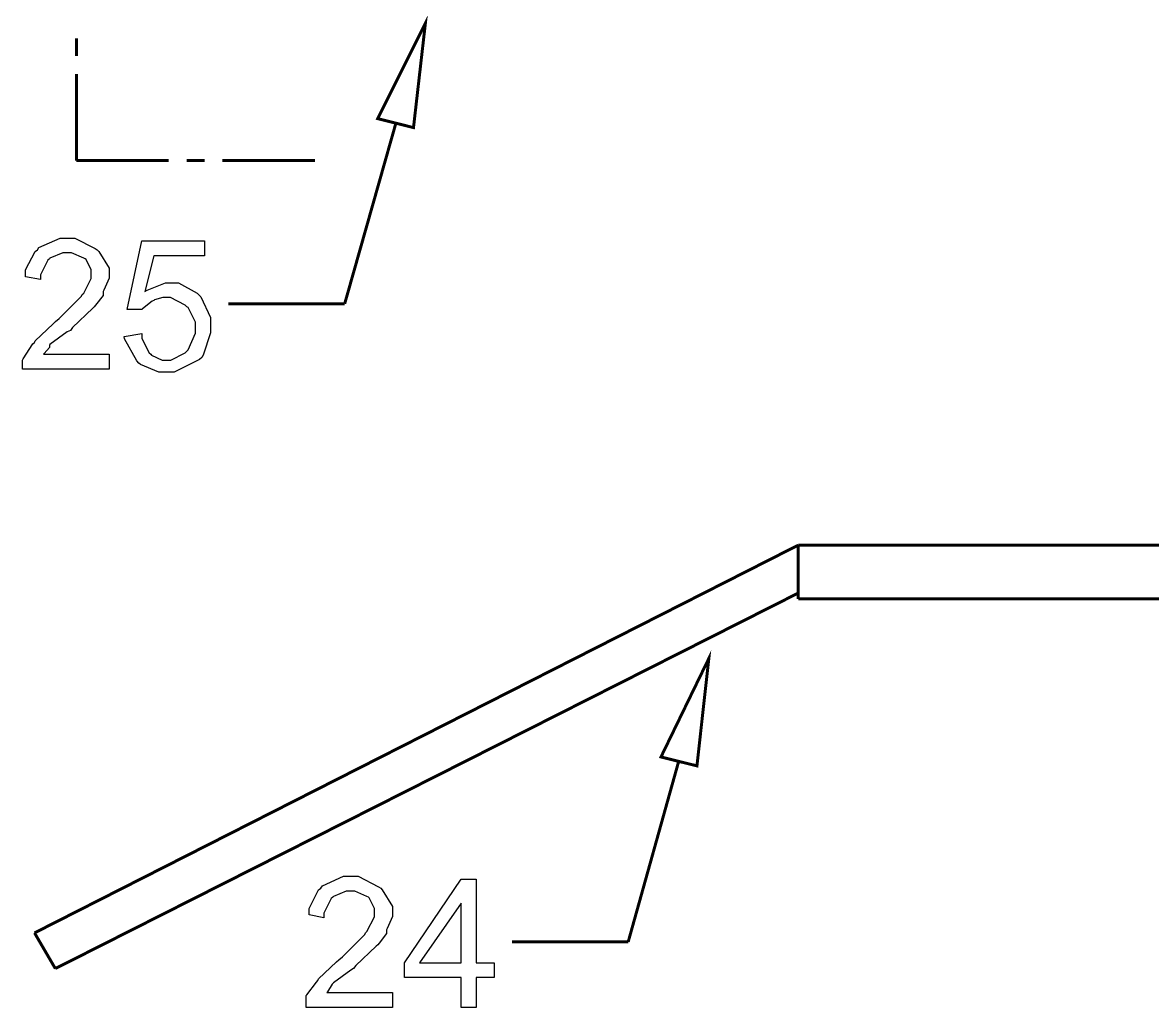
# Model space of a CAD drawing. Header units: metres. Extents: x -593 to 248, y 430 to 1024.
# Drawn here: x -256.74 to -240.68, y 785.17 to 799.16 of the extents above; entities that cross this region are included whole.
import ezdxf

# ---------------------------------------------------------------- set-up
doc = ezdxf.new("R2010")
doc.units = ezdxf.units.M
doc.header["$MEASUREMENT"] = 0
for name, color, linetype in [('C00-00-00-BLACK', 7, 'Continuous'), ('C00-7E-FF', 150, 'Continuous'), ('CFF-7E-00', 30, 'Continuous')]:
    doc.layers.add(name, color=color, linetype=linetype)

msp = doc.modelspace()

# ---------------------------------------------------------------- linework, layer by layer
at = {"layer": 'C00-00-00-BLACK', "const_width": 0.0423}
for points in [[(-255.977, 798.942), (-255.977, 798.689)], [(-255.977, 798.434), (-255.977, 797.204)], [(-255.977, 797.204), (-254.665, 797.204)], [(-254.409, 797.204), (-254.154, 797.204)], [(-253.9, 797.204), (-252.586, 797.204)], [(-256.572, 786.226), (-245.715, 791.738)], [(-225.952, 791.738), (-245.715, 791.738)], [(-245.715, 791.738), (-245.715, 790.973)], [(-245.715, 791.057), (-256.276, 785.719)], [(-245.715, 790.973), (-225.952, 790.973)], [(-256.276, 785.719), (-256.572, 786.226)]]:
    msp.add_lwpolyline(points, dxfattribs=at)
at = {"layer": 'C00-7E-FF', "const_width": 0.0423}
for points in [[(-251.694, 797.8), (-251.016, 799.155), (-251.185, 797.672), (-251.694, 797.8)], [(-247.667, 788.727), (-246.987, 790.127), (-247.156, 788.6), (-247.667, 788.727)]]:
    msp.add_lwpolyline(points, close=True, dxfattribs=at)
at = {"layer": 'C00-7E-FF'}
for points in [[(-251.694, 797.8), (-251.016, 799.155), (-251.185, 797.672), (-251.694, 797.8)], [(-247.667, 788.727), (-246.987, 790.127), (-247.156, 788.6), (-247.667, 788.727)]]:
    msp.add_lwpolyline(points, close=True, dxfattribs=at)
at = {"layer": 'C00-7E-FF', "const_width": 0.0423}
for points in [[(-251.441, 797.715), (-252.163, 795.169)], [(-252.163, 795.169), (-253.816, 795.169)], [(-247.41, 788.684), (-248.133, 786.099)], [(-248.133, 786.099), (-249.787, 786.099)]]:
    msp.add_lwpolyline(points, dxfattribs=at)
at = {"layer": 'CFF-7E-00'}
for points in [[(-255.511, 794.45), (-255.511, 794.238), (-256.741, 794.238), (-256.741, 794.269), (-256.741, 794.341), (-256.741, 794.365), (-256.732, 794.386), (-256.594, 794.599), (-256.572, 794.619), (-256.562, 794.642), (-256.308, 794.884), (-256.276, 794.916), (-256.223, 794.958), (-255.904, 795.278), (-255.893, 795.299), (-255.872, 795.321), (-255.766, 795.527), (-255.766, 795.595), (-255.766, 795.649), (-255.84, 795.798), (-255.85, 795.807), (-255.872, 795.818), (-256.048, 795.891), (-256.106, 795.891), (-256.171, 795.891), (-256.352, 795.818), (-256.361, 795.807), (-256.383, 795.787), (-256.488, 795.58), (-256.488, 795.511), (-256.7, 795.552), (-256.7, 795.649), (-256.562, 795.913), (-256.531, 795.934), (-256.51, 795.966), (-256.208, 796.103), (-256.106, 796.103), (-256, 796.103), (-255.712, 795.956), (-255.68, 795.934), (-255.66, 795.913), (-255.511, 795.675), (-255.511, 795.595), (-255.511, 795.532), (-255.587, 795.364), (-255.596, 795.341), (-255.596, 795.288), (-255.703, 795.148), (-255.723, 795.127), (-255.745, 795.106), (-256.03, 794.832), (-256.062, 794.789), (-256.106, 794.768), (-256.352, 794.588), (-256.361, 794.577), (-256.361, 794.545), (-256.436, 794.461), (-256.445, 794.45), (-255.511, 794.45)], [(-255.3, 794.704), (-255.046, 794.746), (-255.046, 794.673), (-254.941, 794.472), (-254.918, 794.45), (-254.909, 794.44), (-254.759, 794.365), (-254.708, 794.365), (-254.633, 794.365), (-254.431, 794.472), (-254.409, 794.493), (-254.388, 794.515), (-254.282, 794.752), (-254.282, 794.83), (-254.282, 794.905), (-254.388, 795.117), (-254.409, 795.127), (-254.431, 795.148), (-254.639, 795.256), (-254.708, 795.256), (-254.75, 795.256), (-254.868, 795.226), (-254.877, 795.215), (-254.899, 795.204), (-255.037, 795.096), (-255.046, 795.085), (-255.257, 795.085), (-255.046, 796.061), (-254.154, 796.061), (-254.154, 795.849), (-254.877, 795.849), (-255.004, 795.341), (-254.972, 795.364), (-254.708, 795.468), (-254.619, 795.468), (-254.525, 795.468), (-254.261, 795.321), (-254.239, 795.299), (-254.207, 795.267), (-254.07, 794.972), (-254.07, 794.873), (-254.07, 794.757), (-254.176, 794.439), (-254.196, 794.407), (-254.228, 794.376), (-254.588, 794.195), (-254.708, 794.195), (-254.803, 794.195), (-255.067, 794.303), (-255.088, 794.323), (-255.119, 794.355), (-255.291, 794.672), (-255.3, 794.704)], [(-251.482, 785.38), (-251.482, 785.167), (-252.712, 785.167), (-252.712, 785.167), (-252.712, 785.296), (-252.712, 785.337), (-252.703, 785.348), (-252.565, 785.528), (-252.543, 785.549), (-252.533, 785.571), (-252.278, 785.813), (-252.247, 785.845), (-252.194, 785.888), (-251.877, 786.205), (-251.866, 786.226), (-251.846, 786.248), (-251.737, 786.454), (-251.737, 786.522), (-251.737, 786.575), (-251.814, 786.724), (-251.824, 786.734), (-251.846, 786.745), (-252.019, 786.82), (-252.077, 786.82), (-252.142, 786.82), (-252.322, 786.745), (-252.332, 786.734), (-252.354, 786.713), (-252.459, 786.507), (-252.459, 786.438), (-252.67, 786.481), (-252.67, 786.575), (-252.533, 786.84), (-252.5, 786.861), (-252.479, 786.893), (-252.178, 787.031), (-252.077, 787.031), (-251.971, 787.031), (-251.684, 786.883), (-251.651, 786.861), (-251.631, 786.84), (-251.482, 786.602), (-251.482, 786.522), (-251.482, 786.458), (-251.558, 786.29), (-251.567, 786.268), (-251.567, 786.216), (-251.673, 786.079), (-251.694, 786.058), (-251.716, 786.037), (-252.004, 785.761), (-252.036, 785.719), (-252.078, 785.698), (-252.322, 785.517), (-252.332, 785.506), (-252.343, 785.497), (-252.406, 785.39), (-252.416, 785.38), (-251.482, 785.38)], [(-250.509, 785.167), (-250.509, 785.592), (-251.312, 785.592), (-251.312, 785.803), (-250.509, 786.988), (-250.294, 786.988), (-250.294, 785.803), (-250.04, 785.803), (-250.04, 785.592), (-250.294, 785.592), (-250.294, 785.167), (-250.509, 785.167)], [(-250.509, 785.803), (-250.509, 786.65), (-251.102, 785.803), (-250.509, 785.803)]]:
    msp.add_lwpolyline(points, close=True, dxfattribs=at)

doc.saveas('drawing.dxf')
